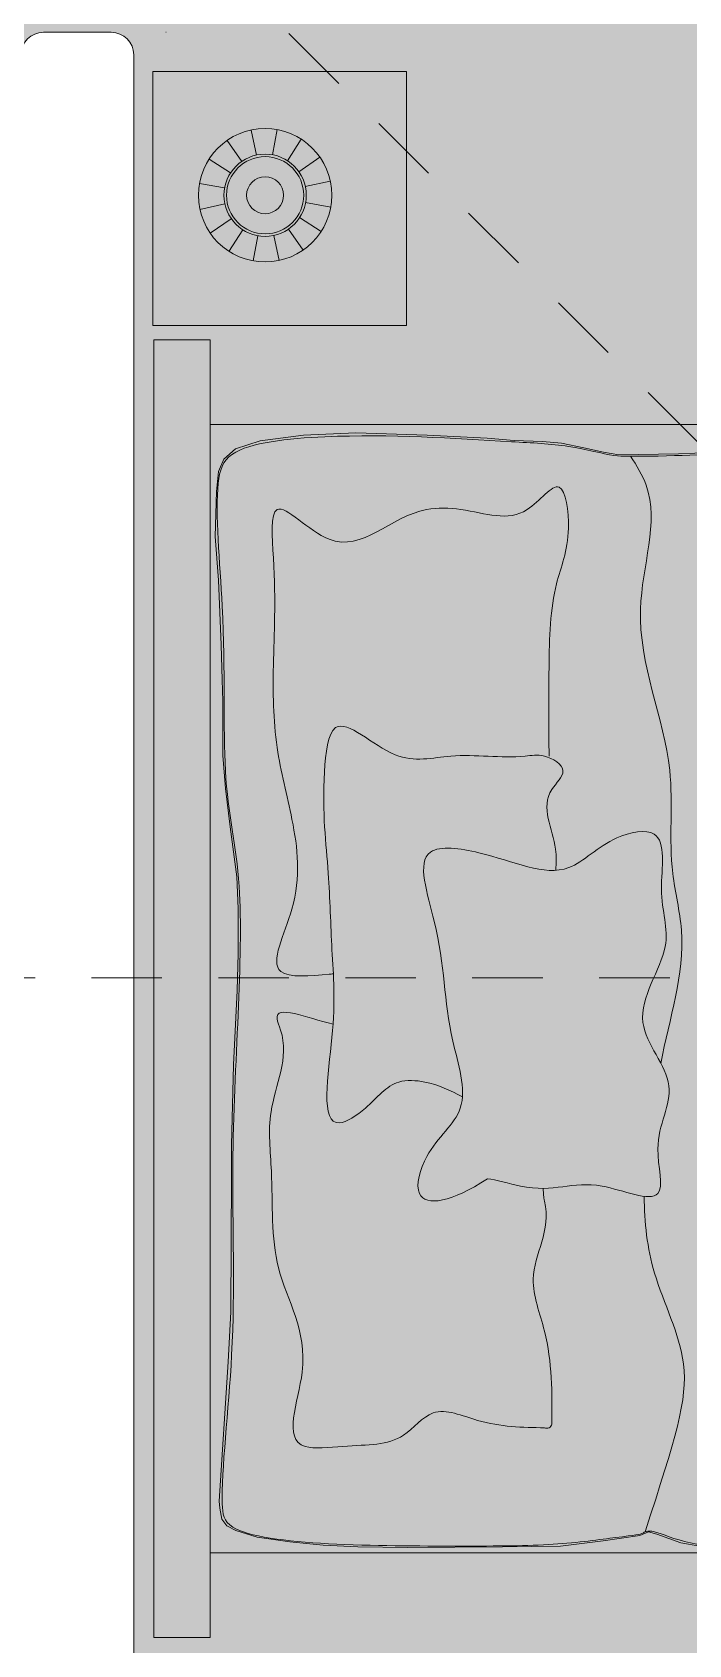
# Model space of a CAD drawing. Header units: metres. Extents: x 8 to 2416, y -346 to 476.
# Drawn here: x 223.932 to 225.096, y -191.595 to -188.737 of the extents above; entities that cross this region are included whole.
import ezdxf

# ---------------------------------------------------------------- set-up
doc = ezdxf.new("R2010")
doc.units = ezdxf.units.M
doc.linetypes.add('0', pattern=[0])
doc.linetypes.add('HIDDEN2', pattern=[0.1875, 0.125, -0.0625])
doc.layers.get('0').update_dxf_attribs({"color": 250, "linetype": '0', "lineweight": 20})
for name, color, linetype, lineweight in [('A-ANNO-TEXT', 251, 'Continuous', 13), ('A-WALL', 250, 'Continuous', 20), ('baños', 140, 'Continuous', 0), ('MOBILIARIOS', 252, 'Continuous', 0), ('SE-3', 253, 'Continuous', 5)]:
    doc.layers.add(name, color=color, linetype=linetype, lineweight=lineweight)
doc.layers.add('Techos 1', color=7, linetype='HIDDEN2', lineweight=9, true_color=0x42391a)
doc.styles.get("Standard").update_dxf_attribs({"font": 'arial.ttf', "height": 0.1875})

# ---------------------------------------------------------------- blocks, each defined once
blk = doc.blocks.new('A$Cb50f4bf1')
at = {"layer": 'MOBILIARIOS'}
for p, q in [((0.45, 0.45), (0, 0.45)), ((0, 0.45), (0, 0)), ((0.45, 0), (0.45, 0.45)), ((0.1635, 0.348), (0.1893, 0.3107)), ((0.2058, 0.3663), (0.2154, 0.322)), ((0.2519, 0.3671), (0.2438, 0.3224)), ((0.2948, 0.3501), (0.2703, 0.312)), ((0.1314, 0.3148), (0.1695, 0.2902)), ((0.328, 0.318), (0.2907, 0.2922)), ((0.1144, 0.2719), (0.1591, 0.2638)), ((0.3463, 0.2757), (0.302, 0.2661)), ((0.1152, 0.2258), (0.1595, 0.2353)), ((0.3471, 0.2296), (0.3025, 0.2377)), ((0.1335, 0.1834), (0.1708, 0.2092)), ((0.3301, 0.1867), (0.292, 0.2112)), ((0.1667, 0.1514), (0.1913, 0.1895)), ((0.2096, 0.1344), (0.2177, 0.179)), ((0.2557, 0.1352), (0.2462, 0.1795)), ((0.2981, 0.1535), (0.2723, 0.1908)), ((0, 0), (0.45, 0))]:
    blk.add_line(p, q, dxfattribs=at)
for radius in [0.1182, 0.0729, 0.0684, 0.0328]:
    blk.add_circle((0.2308, 0.2507), radius, dxfattribs=at)
blk = doc.blocks.new('PL BASE 2N NASAS 09')
at = {"layer": 'A-WALL'}
for p, q in [((173.9875, -20.5358), (174.1075, -20.5358)), ((174.1475, -23.8967), (174.1475, -20.5758))]:
    blk.add_line(p, q, dxfattribs=at)
for centre, start, end in [((173.9875, -20.5758), 90, 180), ((174.1075, -20.5758), 0, 90)]:
    blk.add_arc(centre, 0.04, start, end, dxfattribs=at)
at = {"layer": 'Techos 1'}
for p in [(172.1943, -18.3117), (163.9475, -22.2118)]:
    blk.add_line(p, (176.0975, -22.2118), dxfattribs=at)
at = {"layer": 'baños', "linetype": 'Continuous', "flags": 8}
for tag, p in [('MODELNUMBER', (167.1329, -5.6306, 0)), ('TRADENAME', (167.1329, -5.6307, 0)), ('PRODUCT', (167.1329, -5.6307, 0)), ('MATERIAL', (167.1329, -5.6307, 0)), ('MODELNUMBER', (168.3076, -5.6306, 0)), ('TRADENAME', (168.3076, -5.6307, 0)), ('PRODUCT', (168.3076, -5.6307, 0)), ('MATERIAL', (168.3076, -5.6307, 0))]:
    blk.add_attdef(tag, p, '', height=0.0000254, rotation=180.0001, dxfattribs=at)
blk = doc.blocks.new('PL MUEBLES 2N NASAS 09')
at = {"layer": 'A-ANNO-TEXT'}
blk.add_line((224.1188, 42.1812), (224.1194, 42.1812), dxfattribs=at)
at = {"layer": 'MOBILIARIOS'}
for points in [[(224.0973, 41.6361), (224.1973, 41.6361), (224.1973, 39.3361), (224.0973, 39.3361)], [(224.1973, 41.4861), (226.1973, 41.4861), (226.1973, 39.4861), (224.1973, 39.4861)]]:
    blk.add_lwpolyline(points, close=True, dxfattribs=at)
blk.add_lwpolyline([(225.0654, 39.4983), (225.0316, 39.5041), (224.989, 39.5192), (224.974, 39.5234), (224.9589, 39.5167), (224.8937, 39.5075), (224.8181, 39.4983), (224.7153, 39.4966), (224.5469, 39.4958), (224.4588, 39.4966), (224.3977, 39.4999), (224.3384, 39.5058), (224.2807, 39.5142), (224.2429, 39.5259), (224.227, 39.5343), (224.2178, 39.546), (224.2145, 39.5652), (224.2134, 39.5776), (224.2291, 39.825), (224.2339, 39.9132), (224.2348, 40.1575), (224.2348, 40.2088), (224.2386, 40.3514), (224.2452, 40.483), (224.2471, 40.5486), (224.2471, 40.6284), (224.2443, 40.6845), (224.2329, 40.7728), (224.2243, 40.8407), (224.2195, 40.8996), (224.2195, 40.9956), (224.2186, 41.0336), (224.2167, 41.0954), (224.212, 41.2104), (224.2063, 41.2874), (224.2082, 41.3675), (224.212, 41.4027), (224.2215, 41.4245), (224.2424, 41.4426), (224.2861, 41.4568), (224.3625, 41.4673), (224.4555, 41.4711), (224.582, 41.4673), (224.6884, 41.4616), (224.7362, 41.4578), (224.7865, 41.4559), (224.8197, 41.453), (224.8596, 41.4445), (224.8947, 41.4368), (224.9213, 41.4321), (225.0273, 41.434), (225.1434, 41.4388)], dxfattribs=at)
blk.add_arc((224.7938, 39.7163), 0.00932, 244.4366, 348.7327, dxfattribs=at)
for points, knots in [([(224.9437, 41.4298), (224.9437, 41.4298), (224.9437, 41.4298), (224.9437, 41.4298), (224.942, 41.4298), (224.9072, 41.4298), (224.8373, 41.4502), (224.6654, 41.4583), (224.4583, 41.4741), (224.2276, 41.4502), (224.2019, 41.3647), (224.2276, 41.1148), (224.215, 40.8436), (224.2679, 40.6546), (224.2276, 40.2331), (224.2462, 39.8714), (224.2127, 39.5969), (224.2276, 39.4983), (224.62, 39.4983), (224.8064, 39.4983), (224.9482, 39.5181), (224.9615, 39.5181), (224.977, 39.53), (225.0473, 39.4983), (225.112, 39.4983), (225.2329, 39.4983)], [2.895366, 2.895366, 2.895366, 2.895366, 2.896475, 3.053535, 3.138588, 3.190252, 3.29358, 3.393683, 3.686394, 3.848283, 3.942303, 4.166996, 4.499824, 4.847407, 5.433591, 5.797126, 6.093613, 6.186669, 6.495546, 6.666013, 6.828452, 7.059973, 7.190877, 7.299822, 7.383928, 7.383928, 7.383928, 7.383928]), ([(226.1717, 40.7543), (226.1717, 40.8862), (226.1717, 41.0819), (226.1925, 41.3784), (226.0613, 41.4502), (225.784, 41.4325), (225.5578, 41.4502), (225.1328, 41.4376), (225.036, 41.4298), (224.9437, 41.4298)], [0, 0, 0, 0, 0.418295, 0.63409, 0.877661, 1.085184, 1.239382, 1.462689, 1.680419, 1.680419, 1.680419, 1.680419]), ([(224.9961, 40.3537), (225.011, 40.433), (225.0503, 40.5444), (225.0049, 40.7204), (225.0316, 40.9021), (224.9221, 41.1339), (225.0019, 41.3335), (224.9534, 41.4132), (224.942, 41.4298)], [0.780746, 0.780746, 0.780746, 0.780746, 1.031047, 1.138144, 1.338216, 1.638789, 1.87051, 1.932727, 1.932727, 1.932727, 1.932727]), ([(224.7979, 40.8984), (224.7976, 40.9461), (224.797, 41.0568), (224.801, 41.1964), (224.8402, 41.2793), (224.8226, 41.4092), (224.7494, 41.3026), (224.6691, 41.336), (224.5311, 41.3422), (224.4372, 41.2206), (224.2987, 41.3813), (224.3156, 41.1913), (224.3078, 41.08), (224.3091, 40.9178), (224.3472, 40.7793), (224.3633, 40.6432), (224.2829, 40.499), (224.3784, 40.5091), (224.4131, 40.5121), (224.4156, 40.5124)], [0, 0, 0, 0, 0.152599, 0.305824, 0.413498, 0.490111, 0.57095, 0.695693, 0.751084, 0.933009, 1.04478, 1.135217, 1.336369, 1.489125, 1.623798, 1.783333, 1.909904, 2.000264, 2.007333, 2.007333, 2.007333, 2.007333]), ([(224.6443, 40.2945), (224.6234, 40.3059), (224.5878, 40.3221), (224.5183, 40.3265), (224.4833, 40.2785), (224.3855, 40.2142), (224.4234, 40.4276), (224.412, 40.546), (224.4083, 40.7048), (224.3927, 40.8159), (224.4112, 40.9939), (224.5242, 40.8764), (224.6329, 40.9077), (224.7246, 40.8921), (224.7908, 40.9037), (224.8374, 40.8734), (224.7744, 40.8209), (224.8122, 40.756), (224.8107, 40.7084), (224.8099, 40.696)], [0.032571, 0.032571, 0.032571, 0.032571, 0.107712, 0.156224, 0.235226, 0.291111, 0.451247, 0.617718, 0.770472, 0.95788, 1.036962, 1.155398, 1.259301, 1.397905, 1.433881, 1.478271, 1.518706, 1.629903, 1.669516, 1.669516, 1.669516, 1.669516]), ([(224.6887, 40.1492), (224.7037, 40.1482), (224.7977, 40.1162), (224.859, 40.1613), (225.0153, 40.09), (224.9746, 40.223), (225.04, 40.3156), (224.9264, 40.4316), (225.0256, 40.5566), (224.9867, 40.6474), (225.012, 40.7772), (224.8986, 40.7555), (224.8223, 40.6675), (224.7079, 40.7263), (224.5492, 40.747), (224.6164, 40.5601), (224.6084, 40.4354), (224.6652, 40.2693), (224.581, 40.2101), (224.549, 40.0937), (224.6262, 40.1078), (224.6887, 40.1492)], [0.483205, 0.483205, 0.483205, 0.483205, 0.53364, 0.686105, 0.79098, 0.874215, 0.993951, 1.121456, 1.272938, 1.391058, 1.496021, 1.56567, 1.671481, 1.841411, 1.931504, 2.070402, 2.301906, 2.427526, 2.537167, 2.607901, 2.719001, 2.719001, 2.719001, 2.719001]), ([(224.7898, 39.7079), (224.751, 39.7085), (224.6861, 39.7095), (224.5921, 39.753), (224.5341, 39.6748), (224.4605, 39.6794), (224.3132, 39.6616), (224.3948, 39.8456), (224.3004, 39.9799), (224.3109, 40.1413), (224.2938, 40.2816), (224.3419, 40.3691), (224.3008, 40.4639), (224.3682, 40.4344), (224.415, 40.4232)], [0, 0, 0, 0, 0.125513, 0.209774, 0.279098, 0.385114, 0.440556, 0.579971, 0.776155, 0.956632, 1.067828, 1.221054, 1.242986, 1.352802, 1.352802, 1.352802, 1.352802]), ([(224.8029, 39.7144), (224.8033, 39.7694), (224.8039, 39.8558), (224.7505, 39.9877), (224.8036, 40.0592), (224.7884, 40.1153), (224.7874, 40.1322)], [0, 0, 0, 0, 0.1739603, 0.2732689, 0.4204064, 0.4281347, 0.4281347, 0.4281347, 0.4281347]), ([(224.9682, 39.5235), (225.022, 39.6904), (225.0629, 39.8128), (224.978, 39.9706), (224.9667, 40.072), (224.9667, 40.118)], [0.0005696, 0.0005696, 0.0005696, 0.0005696, 0.2116189, 0.3895346, 0.5346505, 0.5346505, 0.5346505, 0.5346505])]:
    blk.add_open_spline(points, degree=3, knots=knots, dxfattribs=at)
blk.add_blockref('PL BASE 2N NASAS 09', (49.9143, 62.717))
at = {"layer": 'MOBILIARIOS', "rotation": 89.99999999999993}
blk.add_blockref('A$Cb50f4bf1', (224.5453, 41.6615), dxfattribs=at)

msp = doc.modelspace()

# ---------------------------------------------------------------- hatches: boundary and pattern name
at = {"layer": 'SE-3', "true_color": 0xffc78f, "transparency": 33554483}
h = msp.add_hatch(color=31, dxfattribs=at)
h.dxf.hatch_style = 1
edge = h.paths.add_edge_path()
edge.add_arc((218.57182, -187.6532), 0.04, 0, 90, ccw=False)
edge.add_line((218.61182, -187.6532), (218.61182, -188.5132))
edge.add_line((218.61182, -188.5132), (218.61182, -189.5732))
edge.add_arc((218.57182, -189.5732), 0.04, 270, 360, ccw=False)
edge.add_line((218.57182, -189.6132), (218.45015, -189.61324))
edge.add_arc((218.45182, -189.6532), 0.04, 92.39721, 177.48222)
edge.add_line((218.41186, -189.65145), (218.41182, -189.7232))
edge.add_arc((218.45182, -189.7232), 0.04, 180, 270)
edge.add_line((218.45182, -189.7632), (217.42182, -189.7623))
edge.add_line((217.42182, -189.7623), (217.45011, -189.75059))
edge.add_line((217.45011, -189.75059), (217.46182, -189.7223))
edge.add_line((217.46182, -189.7223), (217.46173, -189.64956))
edge.add_arc((217.42182, -189.6523), 0.04, 3.93476, 90)
edge.add_line((217.42182, -189.6123), (216.71182, -189.6132))
edge.add_line((216.71182, -189.6132), (216.71182, -189.5632))
edge.add_line((216.71182, -189.5632), (216.71182, -187.6832))
edge.add_arc((216.78182, -187.6832), 0.07, 90, 180, ccw=False)
edge.add_line((216.78182, -187.6132), (217.42182, -187.6132))
edge.add_line((217.42182, -187.6132), (217.46182, -187.5732))
edge.add_line((217.46182, -187.5732), (217.46182, -187.4532))
edge.add_line((217.46182, -187.4532), (217.42182, -187.4132))
edge.add_line((217.42182, -187.4132), (218.45182, -187.4132))
edge.add_line((218.45182, -187.4132), (218.41182, -187.4532))
edge.add_line((218.41182, -187.4532), (218.41182, -187.5732))
edge.add_line((218.41182, -187.5732), (218.44989, -187.61316))
edge.add_line((218.44989, -187.61316), (218.57182, -187.6132))
edge = h.paths.add_edge_path()
edge.add_line((221.67182, -189.7632), (216.75182, -189.7623))
edge.add_arc((216.75182, -189.8023), 0.04, 90, 180)
edge.add_line((216.71182, -189.8023), (216.71182, -193.16323))
edge.add_arc((216.76182, -193.16323), 0.05, 180, 270)
edge.add_line((216.76182, -193.21323), (221.66182, -193.21323))
edge.add_arc((221.66182, -193.16323), 0.05, 270, 360)
edge.add_line((221.71182, -193.16323), (221.71182, -189.8032))
edge.add_arc((221.67182, -189.8032), 0.04, 360, 450)
edge = h.paths.add_edge_path()
edge.add_arc((218.80182, -187.6532), 0.04, 90, 180)
edge.add_line((218.76182, -187.6532), (218.76182, -188.5132))
edge.add_arc((218.71182, -188.5132), 0.05, 270, 360, ccw=False)
edge.add_line((218.71182, -188.5632), (218.66182, -188.5632))
edge.add_arc((218.66182, -188.5132), 0.05, 180, 270, ccw=False)
edge.add_line((218.61182, -188.5132), (218.61185, -189.50165))
edge.add_arc((218.65182, -189.5032), 0.04, 90, 177.77268, ccw=False)
edge.add_line((218.65182, -189.4632), (218.72182, -189.4632))
edge.add_arc((218.72182, -189.5032), 0.04, 0, 90, ccw=False)
edge.add_line((218.76182, -189.5032), (218.76182, -189.5732))
edge.add_arc((218.80182, -189.5732), 0.04, 180, 270)
edge.add_line((218.80182, -189.6132), (221.64182, -189.6132))
edge.add_arc((221.64182, -189.5432), 0.07, 270, 360)
edge.add_line((221.71182, -189.5432), (221.71182, -187.6532))
edge.add_arc((221.67182, -187.6532), 0.04, 0, 90)
edge.add_line((221.67182, -187.6132), (218.80182, -187.6132))
edge = h.paths.add_edge_path()
edge.add_line((221.86182, -187.6532), (221.86182, -187.6832))
edge.add_line((221.86182, -187.6832), (221.86182, -189.5632))
edge.add_arc((221.91182, -189.5632), 0.05, 180, 270)
edge.add_line((221.91182, -189.6132), (223.87182, -189.6132))
edge.add_arc((223.87182, -189.5732), 0.04, 270, 360)
edge.add_line((223.91182, -189.5732), (223.91182, -188.7773))
edge.add_arc((223.95182, -188.7773), 0.04, 90, 180, ccw=False)
edge.add_line((223.95182, -188.7373), (224.07182, -188.7373))
edge.add_arc((224.07182, -188.7773), 0.04, 0, 90, ccw=False)
edge.add_line((224.11182, -188.7773), (224.11108, -187.75498))
edge.add_arc((224.07182, -187.7473), 0.04, 270, 348.93007, ccw=False)
edge.add_line((224.07182, -187.7873), (223.95182, -187.7873))
edge.add_arc((223.95182, -187.7473), 0.04, 180, 270, ccw=False)
edge.add_line((223.91182, -187.7473), (223.91182, -187.6532))
edge.add_arc((223.87182, -187.6532), 0.04, 0, 90)
edge.add_line((223.87182, -187.6132), (222.97129, -187.61282))
edge.add_arc((222.97678, -187.5732), 0.04, 180, 262.11659, ccw=False)
edge.add_line((222.93678, -187.5732), (222.93678, -187.45155))
edge.add_arc((222.97678, -187.45155), 0.04, 94.54659, 180, ccw=False)
edge.add_line((222.97361, -187.41168), (221.94678, -187.4132))
edge.add_arc((221.94678, -187.4532), 0.04, 0, 90, ccw=False)
edge.add_line((221.98678, -187.4532), (221.98678, -187.5732))
edge.add_arc((221.94678, -187.5732), 0.04, -90, 0, ccw=False)
edge.add_line((221.94678, -187.6132), (221.90502, -187.6132))
edge.add_arc((221.90202, -187.65328), 0.04019, 85.713, 179.88672)
h = msp.add_hatch(color=31, dxfattribs=at)
h.dxf.hatch_style = 1
edge = h.paths.add_edge_path()
edge.add_arc((229.32182, -193.1732), 0.04, -90, 0, ccw=False)
edge.add_line((229.32182, -193.2132), (224.15182, -193.2132))
edge.add_arc((224.15182, -193.1732), 0.04, 180, 270, ccw=False)
edge.add_line((224.11182, -193.1732), (224.11182, -187.6532))
edge.add_arc((224.15182, -187.6532), 0.04, 90, 180, ccw=False)
edge.add_line((224.15182, -187.6132), (229.32182, -187.6132))
edge.add_arc((229.32182, -187.6532), 0.04, 0, 90, ccw=False)
edge.add_line((229.36182, -187.6532), (229.36182, -188.57321))
edge.add_arc((229.40182, -188.57321), 0.04, 180, 270)
edge.add_line((229.40182, -188.61321), (229.52182, -188.61321))
edge.add_arc((229.5218, -188.57319), 0.04002, 270.03297, 359.96703)
edge.add_line((229.56182, -188.57321), (229.56182, -192.25321))
edge.add_arc((229.52181, -192.25323), 0.04002, 0.02638, 89.97362)
edge.add_line((229.52182, -192.21321), (229.40182, -192.21321))
edge.add_arc((229.40182, -192.25321), 0.04, 90, 180)
edge.add_line((229.36182, -192.25321), (229.36182, -193.1732))

# ---------------------------------------------------------------- block references
msp.add_blockref('PL MUEBLES 2N NASAS 09', (0.05, -230.9185))

doc.saveas('drawing.dxf')
